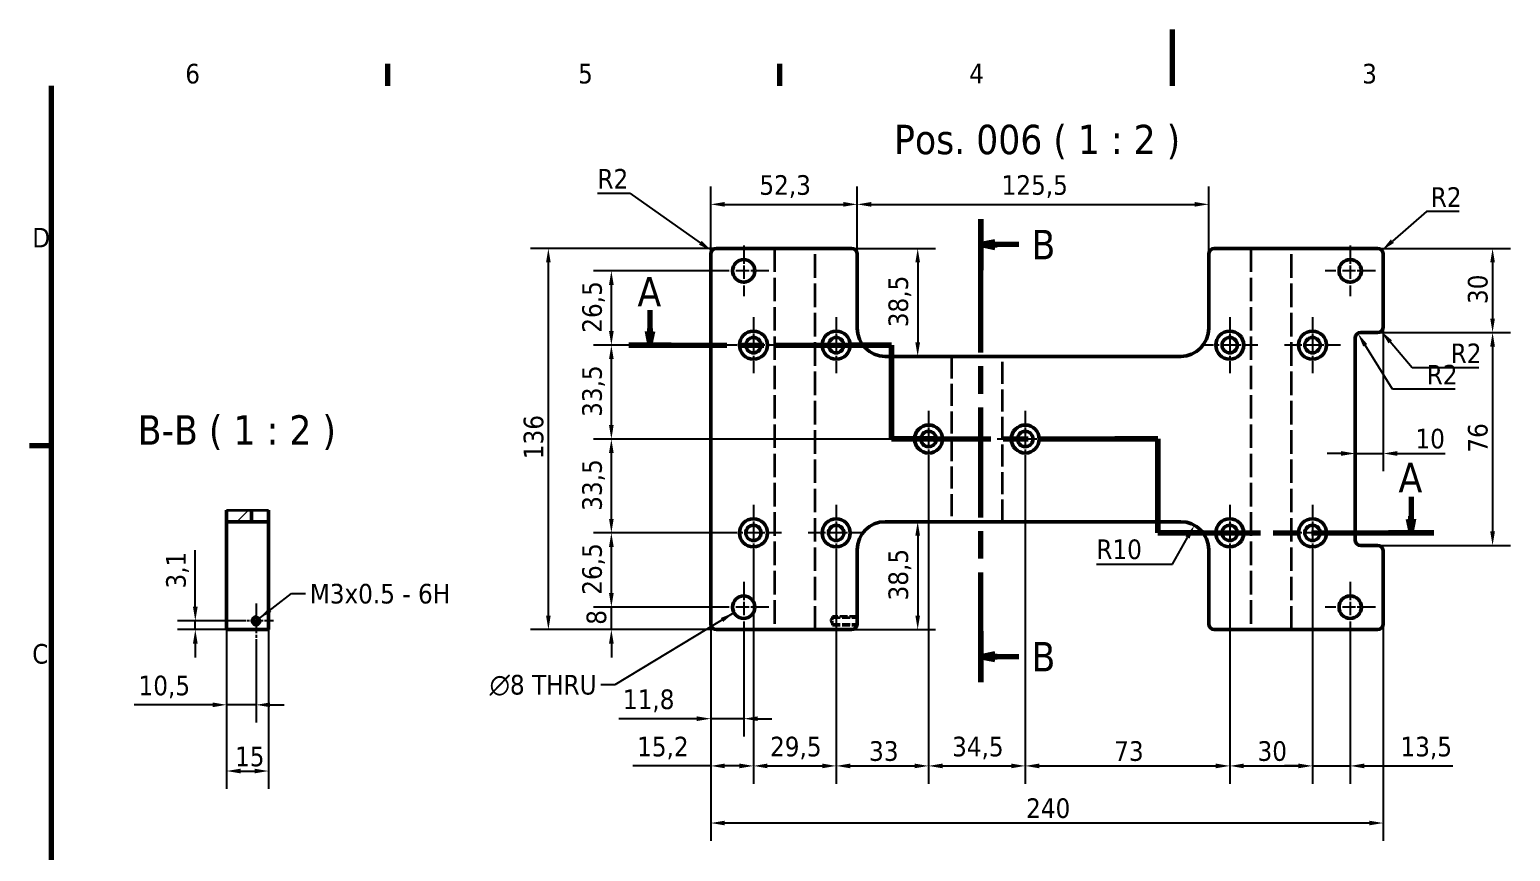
# Model space of a CAD drawing. Header units: millimetres. Extents: x 0 to 840, y 0 to 594.
# Drawn here: x 12 to 541, y 301 to 594 of the extents above; entities that cross this region are included whole.
import ezdxf

# ---------------------------------------------------------------- set-up
doc = ezdxf.new("R2010")
doc.units = ezdxf.units.MM
doc.header["$LTSCALE"] = 2
doc.linetypes.add('CHAIN', pattern=[0.3543, 0.2362, -0.0295, 0.0591, -0.0295])
doc.linetypes.add('DASHED', pattern=[0.2068, 0.1655, -0.0413])
for name, color, linetype, lineweight in [('Border (ISO)', 7, 'Continuous', 70), ('Center Mark (ISO)', 7, 'Continuous', 25), ('Dimension (ISO)', 7, 'Continuous', 25), ('Hatch (ISO)', 7, 'Continuous', 18), ('Hidden (ISO)', 7, 'DASHED', 35), ('Section Line (ISO)', 7, 'CHAIN', 70), ('Symbol (ISO)', 7, 'Continuous', 25), ('Visible (ISO)', 7, 'Continuous', 50), ('Visible Narrow (ISO)', 7, 'Continuous', 35)]:
    doc.layers.add(name, color=color, linetype=linetype, lineweight=lineweight)
doc.styles.add('Label Text (ISO)', font='tahoma.ttf')
doc.styles.add('Note Text (ISO)', font='tahoma.ttf')
doc.styles.add('Text Style45', font='tahoma.ttf')
doc.dimstyles.new('Default - Method 1b (ISO)', dxfattribs={"dimscale": 2, "dimtxt": 3.5, "dimasz": 2.5, "dimexe": 3.175, "dimexo": 0, "dimgap": 0.762, "dimtad": 1, "dimtoh": 1, "dimrnd": 1e-08, "dimtxsty": 'Note Text (ISO)', "dimcen": 0.09, "dimdle": 10, "dimclrd": 256, "dimclre": 256, "dimclrt": 256, "dimazin": 2, "dimtfac": 1, "dimtmove": 0, "dimatfit": 3, "dimfxl": 0, "dimtolj": 1, "dimlwd": -1, "dimlwe": -1, "dimarcsym": 0})
doc.dimstyles.new('Default - Method 1b (ISO)$7', dxfattribs={"dimscale": 2, "dimtxt": 3.5, "dimasz": 2.5, "dimexe": 3.175, "dimexo": 0, "dimgap": 0.762, "dimtad": 1, "dimtoh": 1, "dimrnd": 1e-08, "dimtxsty": 'Note Text (ISO)', "dimcen": 0.09, "dimdle": 10, "dimclrd": 256, "dimclre": 256, "dimclrt": 256, "dimazin": 2, "dimtfac": 1, "dimtmove": 0, "dimatfit": 3, "dimfxl": 0, "dimtolj": 1, "dimlwd": -1, "dimlwe": -1, "dimarcsym": 0})

# ---------------------------------------------------------------- blocks, each defined once
blk = doc.blocks.new('Borders Default Border')
at = {"layer": 'Border (ISO)'}
for p, q in [((70, 287), (70, 290.9)), ((140, 287), (140, 290.9)), ((10, 222.75), (6.1, 222.75))]:
    blk.add_line(p, q, dxfattribs=at)
at = {"layer": 'Border (ISO)', "flags": 128}
for points in [[(210, 297), (210, 287)], [(10, 10), (10, 287)]]:
    blk.add_lwpolyline(points, dxfattribs=at)
at = {"layer": 'Border (ISO)', "char_height": 3.5, "attachment_point": 7, "style": 'Note Text (ISO)'}
for s, insert in [('6', (33.88, 287.33)), ('5', (103.98, 287.33)), ('4', (173.78, 287.4)), ('3', (243.91, 287.33)), ('D', (6.57, 258.13)), ('C', (6.56, 183.81))]:
    blk.add_mtext(s, dxfattribs=dict(at, insert=insert))
blk = doc.blocks.new('*D5')
at = {"layer": 'Defpoints', "color": 0}
for p in [(255.32, 381.91), (495.32, 381.91), (255.32, 310.87)]:
    blk.add_point(p, dxfattribs=at)
at = {"layer": 'Dimension (ISO)'}
for p, q in [((255.32, 381.91), (255.32, 304.52)), ((495.32, 381.91), (495.32, 304.52)), ((490.32, 310.87), (260.32, 310.87))]:
    blk.add_line(p, q, dxfattribs=at)
for points in [[(260.32, 311.7), (260.32, 310.04), (255.32, 310.87)], [(490.32, 311.7), (490.32, 310.04), (495.32, 310.87)]]:
    blk.add_solid(points, dxfattribs=at)
at = {"layer": 'Dimension (ISO)', "insert": (367.88, 319.69), "char_height": 7, "attachment_point": 1, "style": 'Note Text (ISO)'}
blk.add_mtext('\\A1;240', dxfattribs=at)
blk = doc.blocks.new('2dTransSection0')
at = {"layer": 'Section Line (ISO)', "linetype": 'Continuous'}
for p, q in [((116.81, 246.96), (116.81, 243.21)), ((116.31, 243.21), (116.81, 240.71)), ((117.31, 243.21), (116.31, 243.21)), ((116.81, 243.21), (116.81, 240.71)), ((116.81, 240.71), (117.31, 243.21)), ((252.64, 213.64), (252.64, 209.71)), ((252.14, 209.71), (252.64, 207.21)), ((253.14, 209.71), (252.14, 209.71)), ((252.64, 209.71), (252.64, 207.21)), ((252.64, 207.21), (253.14, 209.71))]:
    blk.add_line(p, q, dxfattribs=at)
at = {"layer": 'Section Line (ISO)', "linetype": 'CHAIN', "ltscale": 37.028187}
blk.add_line((113.05, 240.71), (159.93, 240.71), dxfattribs=at)
at = {"layer": 'Section Line (ISO)', "linetype": 'Continuous', "lineweight": 140}
for p, q in [((113.05, 240.71), (120.57, 240.71)), ((152.41, 240.71), (159.93, 240.71)), ((159.93, 240.71), (159.93, 223.96)), ((159.93, 223.96), (167.61, 223.96)), ((199.79, 223.96), (207.47, 223.96)), ((207.47, 223.96), (207.47, 207.21)), ((207.47, 207.21), (215.58, 207.21)), ((248.58, 207.21), (256.69, 207.21))]:
    blk.add_line(p, q, dxfattribs=at)
at = {"layer": 'Section Line (ISO)', "linetype": 'CHAIN', "ltscale": 18.612625}
for p, q in [((159.93, 240.71), (159.93, 223.96)), ((207.47, 223.96), (207.47, 207.21))]:
    blk.add_line(p, q, dxfattribs=at)
at = {"layer": 'Section Line (ISO)', "linetype": 'CHAIN', "ltscale": 37.49987}
blk.add_line((159.93, 223.96), (207.47, 223.96), dxfattribs=at)
at = {"layer": 'Section Line (ISO)', "linetype": 'CHAIN', "ltscale": 38.679073}
blk.add_line((207.47, 207.21), (256.69, 207.21), dxfattribs=at)
at = {"layer": 'Section Line (ISO)', "linetype": 'Continuous', "flags": 128}
for points in [[(116.31, 243.21), (116.81, 240.71)], [(252.14, 209.71), (252.64, 207.21)]]:
    blk.add_lwpolyline(points, dxfattribs=at)
at = {"layer": 'Section Line (ISO)'}
for points in [[(116.31, 243.21), (116.81, 240.71), (117.31, 243.21), (116.31, 243.21)], [(252.14, 209.71), (252.64, 207.21), (253.14, 209.71), (252.14, 209.71)]]:
    blk.add_solid(points, dxfattribs=at)
at = {"layer": 'Section Line (ISO)', "char_height": 5.25, "attachment_point": 7, "style": 'Label Text (ISO)'}
for insert in [(114.58, 247.64), (250.4, 214.46)]:
    blk.add_mtext('A', dxfattribs=dict(at, insert=insert))
blk = doc.blocks.new('*D7')
at = {"layer": 'Defpoints', "color": 0}
for p in [(255.32, 381.91), (267.07, 378.91), (267.07, 348.11)]:
    blk.add_point(p, dxfattribs=at)
at = {"layer": 'Dimension (ISO)'}
for p, q in [((255.32, 381.91), (255.32, 341.76)), ((267.07, 378.91), (267.07, 341.76)), ((250.32, 348.11), (222.45, 348.11)), ((267.07, 348.11), (255.32, 348.11)), ((272.07, 348.11), (277.07, 348.11))]:
    blk.add_line(p, q, dxfattribs=at)
for points in [[(250.32, 348.94), (250.32, 347.28), (255.32, 348.11)], [(272.07, 348.94), (272.07, 347.28), (267.07, 348.11)]]:
    blk.add_solid(points, dxfattribs=at)
at = {"layer": 'Dimension (ISO)', "insert": (223.97, 358.53), "char_height": 7, "attachment_point": 1, "style": 'Note Text (ISO)'}
blk.add_mtext('\\A1;11,8', dxfattribs=at)
blk = doc.blocks.new('*D8')
at = {"layer": 'Defpoints', "color": 0}
for p in [(270.55, 404.41), (255.32, 381.91), (270.55, 331.26)]:
    blk.add_point(p, dxfattribs=at)
at = {"layer": 'Dimension (ISO)'}
for p, q in [((270.55, 404.41), (270.55, 324.91)), ((255.32, 381.91), (255.32, 324.91)), ((255.32, 331.26), (227.5, 331.26)), ((265.55, 331.26), (260.32, 331.26))]:
    blk.add_line(p, q, dxfattribs=at)
for points in [[(260.32, 332.09), (260.32, 330.42), (255.32, 331.26)], [(265.55, 332.09), (265.55, 330.42), (270.55, 331.26)]]:
    blk.add_solid(points, dxfattribs=at)
at = {"layer": 'Dimension (ISO)', "insert": (229.03, 341.67), "char_height": 7, "attachment_point": 1, "style": 'Note Text (ISO)'}
blk.add_mtext('\\A1;15,2', dxfattribs=at)
blk = doc.blocks.new('*D9')
at = {"layer": 'Defpoints', "color": 0}
for p in [(270.55, 404.41), (300.08, 404.41), (300.08, 331.26)]:
    blk.add_point(p, dxfattribs=at)
at = {"layer": 'Dimension (ISO)'}
for p, q in [((270.55, 404.41), (270.55, 324.91)), ((300.08, 404.41), (300.08, 324.91)), ((275.55, 331.26), (295.08, 331.26))]:
    blk.add_line(p, q, dxfattribs=at)
for points in [[(275.55, 332.09), (275.55, 330.42), (270.55, 331.26)], [(295.08, 332.09), (295.08, 330.42), (300.08, 331.26)]]:
    blk.add_solid(points, dxfattribs=at)
at = {"layer": 'Dimension (ISO)', "insert": (276.48, 341.67), "char_height": 7, "attachment_point": 1, "style": 'Note Text (ISO)'}
blk.add_mtext('\\A1;29,5', dxfattribs=at)
blk = doc.blocks.new('*D10')
at = {"layer": 'Defpoints', "color": 0}
for p in [(333.07, 437.91), (300.08, 404.41), (333.07, 331.26)]:
    blk.add_point(p, dxfattribs=at)
at = {"layer": 'Dimension (ISO)'}
for p, q in [((333.07, 437.91), (333.07, 324.91)), ((300.08, 404.41), (300.08, 324.91)), ((305.08, 331.26), (328.07, 331.26))]:
    blk.add_line(p, q, dxfattribs=at)
for points in [[(305.08, 332.09), (305.08, 330.42), (300.08, 331.26)], [(328.07, 332.09), (328.07, 330.42), (333.07, 331.26)]]:
    blk.add_solid(points, dxfattribs=at)
at = {"layer": 'Dimension (ISO)', "insert": (311.82, 340.07), "char_height": 7, "attachment_point": 1, "style": 'Note Text (ISO)'}
blk.add_mtext('\\A1;33', dxfattribs=at)
blk = doc.blocks.new('*D11')
at = {"layer": 'Defpoints', "color": 0}
for p in [(333.07, 437.91), (367.57, 437.91), (367.57, 331.26)]:
    blk.add_point(p, dxfattribs=at)
at = {"layer": 'Dimension (ISO)'}
for p, q in [((333.07, 437.91), (333.07, 324.91)), ((367.57, 437.91), (367.57, 324.91)), ((338.07, 331.26), (362.57, 331.26))]:
    blk.add_line(p, q, dxfattribs=at)
for points in [[(338.07, 332.09), (338.07, 330.42), (333.07, 331.26)], [(362.57, 332.09), (362.57, 330.42), (367.57, 331.26)]]:
    blk.add_solid(points, dxfattribs=at)
at = {"layer": 'Dimension (ISO)', "insert": (341.45, 341.67), "char_height": 7, "attachment_point": 1, "style": 'Note Text (ISO)'}
blk.add_mtext('\\A1;34,5', dxfattribs=at)
blk = doc.blocks.new('*D12')
at = {"layer": 'Defpoints', "color": 0}
for p in [(367.57, 437.91), (440.55, 404.41), (440.55, 331.26)]:
    blk.add_point(p, dxfattribs=at)
at = {"layer": 'Dimension (ISO)'}
for p, q in [((367.57, 437.91), (367.57, 324.91)), ((440.55, 404.41), (440.55, 324.91)), ((372.57, 331.26), (435.55, 331.26))]:
    blk.add_line(p, q, dxfattribs=at)
for points in [[(372.57, 332.09), (372.57, 330.42), (367.57, 331.26)], [(435.55, 332.09), (435.55, 330.42), (440.55, 331.26)]]:
    blk.add_solid(points, dxfattribs=at)
at = {"layer": 'Dimension (ISO)', "insert": (399.31, 340.07), "char_height": 7, "attachment_point": 1, "style": 'Note Text (ISO)'}
blk.add_mtext('\\A1;73', dxfattribs=at)
blk = doc.blocks.new('*D13')
at = {"layer": 'Defpoints', "color": 0}
for p in [(440.55, 404.41), (470.08, 404.41), (470.08, 331.26)]:
    blk.add_point(p, dxfattribs=at)
at = {"layer": 'Dimension (ISO)'}
for p, q in [((440.55, 404.41), (440.55, 324.91)), ((470.08, 404.41), (470.08, 324.91)), ((445.55, 331.26), (465.08, 331.26))]:
    blk.add_line(p, q, dxfattribs=at)
for points in [[(445.55, 332.09), (445.55, 330.42), (440.55, 331.26)], [(465.08, 332.09), (465.08, 330.42), (470.08, 331.26)]]:
    blk.add_solid(points, dxfattribs=at)
at = {"layer": 'Dimension (ISO)', "insert": (450.48, 340.07), "char_height": 7, "attachment_point": 1, "style": 'Note Text (ISO)'}
blk.add_mtext('\\A1;30', dxfattribs=at)
blk = doc.blocks.new('*D14')
at = {"layer": 'Defpoints', "color": 0}
for p in [(219.84, 387.91), (258.07, 387.91), (257.32, 379.91)]:
    blk.add_point(p, dxfattribs=at)
at = {"layer": 'Dimension (ISO)'}
for p, q in [((219.84, 392.91), (219.84, 397.91)), ((258.07, 387.91), (213.49, 387.91)), ((219.84, 379.91), (219.84, 387.91)), ((257.32, 379.91), (213.49, 379.91)), ((219.84, 374.91), (219.84, 369.91))]:
    blk.add_line(p, q, dxfattribs=at)
for points in [[(219, 392.91), (220.67, 392.91), (219.84, 387.91)], [(219, 374.91), (220.67, 374.91), (219.84, 379.91)]]:
    blk.add_solid(points, dxfattribs=at)
at = {"layer": 'Dimension (ISO)', "insert": (210.99, 381.63), "char_height": 7, "attachment_point": 1, "rotation": 90, "style": 'Note Text (ISO)'}
blk.add_mtext('\\A1;8', dxfattribs=at)
blk = doc.blocks.new('*D15')
at = {"layer": 'Defpoints', "color": 0}
for p in [(219.84, 414.41), (260.55, 414.41), (258.07, 387.91)]:
    blk.add_point(p, dxfattribs=at)
at = {"layer": 'Dimension (ISO)'}
for p, q in [((260.55, 414.41), (213.49, 414.41)), ((219.84, 392.91), (219.84, 409.41)), ((258.07, 387.91), (213.49, 387.91))]:
    blk.add_line(p, q, dxfattribs=at)
for points in [[(219, 409.41), (220.67, 409.41), (219.84, 414.41)], [(219, 392.91), (220.67, 392.91), (219.84, 387.91)]]:
    blk.add_solid(points, dxfattribs=at)
at = {"layer": 'Dimension (ISO)', "insert": (209.43, 392.33), "char_height": 7, "attachment_point": 1, "rotation": 90, "style": 'Note Text (ISO)'}
blk.add_mtext('\\A1;26,5', dxfattribs=at)
blk = doc.blocks.new('*D16')
at = {"layer": 'Defpoints', "color": 0}
for p in [(219.84, 447.91), (323.07, 447.91), (260.55, 414.41)]:
    blk.add_point(p, dxfattribs=at)
at = {"layer": 'Dimension (ISO)'}
for p, q in [((323.07, 447.91), (213.49, 447.91)), ((219.84, 419.41), (219.84, 442.91)), ((260.55, 414.41), (213.49, 414.41))]:
    blk.add_line(p, q, dxfattribs=at)
for points in [[(219, 442.91), (220.67, 442.91), (219.84, 447.91)], [(219, 419.41), (220.67, 419.41), (219.84, 414.41)]]:
    blk.add_solid(points, dxfattribs=at)
at = {"layer": 'Dimension (ISO)', "insert": (209.43, 422.3), "char_height": 7, "attachment_point": 1, "rotation": 90, "style": 'Note Text (ISO)'}
blk.add_mtext('\\A1;33,5', dxfattribs=at)
blk = doc.blocks.new('*D17')
at = {"layer": 'Defpoints', "color": 0}
for p in [(219.84, 481.41), (260.55, 481.41), (323.07, 447.91)]:
    blk.add_point(p, dxfattribs=at)
at = {"layer": 'Dimension (ISO)'}
for p, q in [((260.55, 481.41), (213.49, 481.41)), ((219.84, 452.91), (219.84, 476.41)), ((323.07, 447.91), (213.49, 447.91))]:
    blk.add_line(p, q, dxfattribs=at)
for points in [[(219, 476.41), (220.67, 476.41), (219.84, 481.41)], [(219, 452.91), (220.67, 452.91), (219.84, 447.91)]]:
    blk.add_solid(points, dxfattribs=at)
at = {"layer": 'Dimension (ISO)', "insert": (209.43, 455.8), "char_height": 7, "attachment_point": 1, "rotation": 90, "style": 'Note Text (ISO)'}
blk.add_mtext('\\A1;33,5', dxfattribs=at)
blk = doc.blocks.new('*D18')
at = {"layer": 'Defpoints', "color": 0}
for p in [(219.84, 507.91), (258.07, 507.91), (260.55, 481.41)]:
    blk.add_point(p, dxfattribs=at)
at = {"layer": 'Dimension (ISO)'}
for p, q in [((258.07, 507.91), (213.49, 507.91)), ((219.84, 486.41), (219.84, 502.91)), ((260.55, 481.41), (213.49, 481.41))]:
    blk.add_line(p, q, dxfattribs=at)
for points in [[(219, 502.91), (220.67, 502.91), (219.84, 507.91)], [(219, 486.41), (220.67, 486.41), (219.84, 481.41)]]:
    blk.add_solid(points, dxfattribs=at)
at = {"layer": 'Dimension (ISO)', "insert": (209.43, 485.83), "char_height": 7, "attachment_point": 1, "rotation": 90, "style": 'Note Text (ISO)'}
blk.add_mtext('\\A1;26,5', dxfattribs=at)
blk = doc.blocks.new('*D19')
at = {"layer": 'Defpoints', "color": 0}
for p in [(197.36, 515.91), (257.32, 515.91), (257.32, 379.91)]:
    blk.add_point(p, dxfattribs=at)
at = {"layer": 'Dimension (ISO)'}
for p, q in [((257.32, 515.91), (191.01, 515.91)), ((197.36, 384.91), (197.36, 510.91)), ((257.32, 379.91), (191.01, 379.91))]:
    blk.add_line(p, q, dxfattribs=at)
for points in [[(196.52, 510.91), (198.19, 510.91), (197.36, 515.91)], [(196.52, 384.91), (198.19, 384.91), (197.36, 379.91)]]:
    blk.add_solid(points, dxfattribs=at)
at = {"layer": 'Dimension (ISO)', "insert": (188.54, 440.72), "char_height": 7, "attachment_point": 1, "rotation": 90, "style": 'Note Text (ISO)'}
blk.add_mtext('\\A1;136', dxfattribs=at)
blk = doc.blocks.new('*D20')
at = {"layer": 'Defpoints', "color": 0}
for p in [(255.68, 515.06), (257.32, 513.91)]:
    blk.add_point(p, dxfattribs=at)
at = {"layer": 'Dimension (ISO)'}
for p, q in [((214.87, 535.61), (226.49, 535.61)), ((226.49, 535.61), (251.59, 517.94))]:
    blk.add_line(p, q, dxfattribs=at)
blk.add_solid([(252.07, 518.62), (251.11, 517.26), (255.68, 515.06)], dxfattribs=at)
at = {"layer": 'Dimension (ISO)', "insert": (214.87, 544.28), "char_height": 7, "attachment_point": 1, "style": 'Note Text (ISO)'}
blk.add_mtext('\\A1;R2', dxfattribs=at)
blk = doc.blocks.new('*D21')
at = {"layer": 'Defpoints', "color": 0}
for p in [(470.08, 404.41), (483.57, 378.91), (483.57, 331.26)]:
    blk.add_point(p, dxfattribs=at)
at = {"layer": 'Dimension (ISO)'}
for p, q in [((470.08, 404.41), (470.08, 324.91)), ((483.57, 378.91), (483.57, 324.91)), ((465.08, 331.26), (460.08, 331.26)), ((470.08, 331.26), (483.57, 331.26)), ((488.57, 331.26), (520.14, 331.26))]:
    blk.add_line(p, q, dxfattribs=at)
for points in [[(465.08, 332.09), (465.08, 330.42), (470.08, 331.26)], [(488.57, 332.09), (488.57, 330.42), (483.57, 331.26)]]:
    blk.add_solid(points, dxfattribs=at)
at = {"layer": 'Dimension (ISO)', "insert": (501.5, 341.67), "char_height": 7, "attachment_point": 1, "style": 'Note Text (ISO)'}
blk.add_mtext('\\A1;13,5', dxfattribs=at)
blk = doc.blocks.new('*D30')
at = {"layer": 'Defpoints', "color": 0}
for p in [(427.94, 417.13), (423.05, 408.41)]:
    blk.add_point(p, dxfattribs=at)
at = {"layer": 'Dimension (ISO)'}
for p, q in [((420.16, 403.26), (425.49, 412.77)), ((392.95, 403.26), (420.16, 403.26))]:
    blk.add_line(p, q, dxfattribs=at)
blk.add_solid([(424.77, 413.18), (426.22, 412.36), (427.94, 417.13)], dxfattribs=at)
at = {"layer": 'Dimension (ISO)', "insert": (392.95, 412.07), "char_height": 7, "attachment_point": 1, "style": 'Note Text (ISO)'}
blk.add_mtext('\\A1;R10', dxfattribs=at)
blk = doc.blocks.new('2dTransSection1')
at = {"layer": 'Section Line (ISO)', "linetype": 'CHAIN', "ltscale": 41.503922}
blk.add_line((175.87, 180.56), (175.87, 263.19), dxfattribs=at)
at = {"layer": 'Section Line (ISO)', "linetype": 'Continuous', "lineweight": 140}
for p, q in [((175.87, 254.09), (175.87, 263.19)), ((175.87, 180.56), (175.87, 189.67))]:
    blk.add_line(p, q, dxfattribs=at)
at = {"layer": 'Section Line (ISO)', "linetype": 'Continuous'}
for p, q in [((178.37, 259.14), (175.87, 258.64)), ((178.37, 258.14), (178.37, 259.14)), ((178.37, 258.64), (175.87, 258.64)), ((175.87, 258.64), (178.37, 258.14)), ((182.63, 258.64), (178.37, 258.64)), ((178.37, 185.62), (175.87, 185.12)), ((178.37, 185.12), (175.87, 185.12)), ((175.87, 185.12), (178.37, 184.62)), ((178.37, 184.62), (178.37, 185.62)), ((182.63, 185.12), (178.37, 185.12))]:
    blk.add_line(p, q, dxfattribs=at)
at = {"layer": 'Section Line (ISO)', "linetype": 'Continuous', "flags": 128}
for points in [[(178.37, 259.14), (175.87, 258.64)], [(178.37, 185.62), (175.87, 185.12)]]:
    blk.add_lwpolyline(points, dxfattribs=at)
at = {"layer": 'Section Line (ISO)'}
for points in [[(178.37, 259.14), (175.87, 258.64), (178.37, 258.14), (178.37, 259.14)], [(178.37, 185.62), (175.87, 185.12), (178.37, 184.62), (178.37, 185.62)]]:
    blk.add_solid(points, dxfattribs=at)
at = {"layer": 'Section Line (ISO)', "char_height": 5.25, "attachment_point": 7, "style": 'Label Text (ISO)'}
for insert in [(184.9, 256.02), (184.9, 182.49)]:
    blk.add_mtext('B', dxfattribs=dict(at, insert=insert))
blk = doc.blocks.new('*D32')
at = {"layer": 'Defpoints', "color": 0}
for p in [(82.49, 381.91), (93.02, 373.04), (82.49, 353.06)]:
    blk.add_point(p, dxfattribs=at)
at = {"layer": 'Dimension (ISO)'}
for p, q in [((82.49, 381.91), (82.49, 346.71)), ((93.02, 373.04), (93.02, 346.71)), ((77.49, 353.06), (49.56, 353.06)), ((93.02, 353.06), (82.49, 353.06)), ((98.02, 353.06), (103.02, 353.06))]:
    blk.add_line(p, q, dxfattribs=at)
for points in [[(77.49, 353.89), (77.49, 352.22), (82.49, 353.06)], [(98.02, 353.89), (98.02, 352.22), (93.02, 353.06)]]:
    blk.add_solid(points, dxfattribs=at)
at = {"layer": 'Dimension (ISO)', "insert": (51.09, 363.46), "char_height": 7, "attachment_point": 1, "style": 'Note Text (ISO)'}
blk.add_mtext('\\A1;10,5', dxfattribs=at)
blk = doc.blocks.new('*D33')
at = {"layer": 'Defpoints', "color": 0}
for p in [(71.34, 383.04), (86.79, 383.04), (82.49, 379.91)]:
    blk.add_point(p, dxfattribs=at)
at = {"layer": 'Dimension (ISO)'}
for p, q in [((71.34, 388.04), (71.34, 408.28)), ((86.79, 383.04), (64.99, 383.04)), ((71.34, 379.91), (71.34, 383.04)), ((82.49, 379.91), (64.99, 379.91)), ((71.34, 374.91), (71.34, 369.91))]:
    blk.add_line(p, q, dxfattribs=at)
for points in [[(70.51, 388.04), (72.18, 388.04), (71.34, 383.04)], [(70.51, 374.91), (72.18, 374.91), (71.34, 379.91)]]:
    blk.add_solid(points, dxfattribs=at)
at = {"layer": 'Dimension (ISO)', "insert": (60.93, 394.56), "char_height": 7, "attachment_point": 1, "rotation": 90, "style": 'Note Text (ISO)'}
blk.add_mtext('\\A1;3,1', dxfattribs=at)
blk = doc.blocks.new('*D34')
at = {"layer": 'Defpoints', "color": 0}
for p in [(82.49, 381.91), (97.49, 381.91), (97.49, 329.43)]:
    blk.add_point(p, dxfattribs=at)
at = {"layer": 'Dimension (ISO)'}
for p, q in [((82.49, 381.91), (82.49, 323.08)), ((97.49, 381.91), (97.49, 323.08)), ((87.49, 329.43), (92.49, 329.43))]:
    blk.add_line(p, q, dxfattribs=at)
for points in [[(87.49, 330.27), (87.49, 328.6), (82.49, 329.43)], [(92.49, 330.27), (92.49, 328.6), (97.49, 329.43)]]:
    blk.add_solid(points, dxfattribs=at)
at = {"layer": 'Dimension (ISO)', "insert": (85.51, 338.13), "char_height": 7, "attachment_point": 1, "style": 'Note Text (ISO)'}
blk.add_mtext('\\A1;15', dxfattribs=at)
blk = doc.blocks.new('*D35')
at = {"layer": 'Defpoints', "color": 0}
for p in [(305.58, 515.91), (329.17, 477.41), (336.62, 477.41)]:
    blk.add_point(p, dxfattribs=at)
at = {"layer": 'Dimension (ISO)'}
for p, q in [((305.58, 515.91), (335.52, 515.91)), ((329.17, 510.91), (329.17, 482.41))]:
    blk.add_line(p, q, dxfattribs=at)
for points in [[(328.34, 510.91), (330.01, 510.91), (329.17, 515.91)], [(328.34, 482.41), (330.01, 482.41), (329.17, 477.41)]]:
    blk.add_solid(points, dxfattribs=at)
at = {"layer": 'Dimension (ISO)', "insert": (318.75, 487.8), "char_height": 7, "attachment_point": 1, "rotation": 90, "style": 'Note Text (ISO)'}
blk.add_mtext('\\A1;38,5', dxfattribs=at)
blk = doc.blocks.new('*D36')
at = {"layer": 'Defpoints', "color": 0}
for p in [(329.17, 418.41), (305.58, 379.91), (329.17, 379.91)]:
    blk.add_point(p, dxfattribs=at)
at = {"layer": 'Dimension (ISO)'}
for p, q in [((329.17, 413.41), (329.17, 384.91)), ((305.58, 379.91), (335.52, 379.91))]:
    blk.add_line(p, q, dxfattribs=at)
for points in [[(328.34, 413.41), (330.01, 413.41), (329.17, 418.41)], [(328.34, 384.91), (330.01, 384.91), (329.17, 379.91)]]:
    blk.add_solid(points, dxfattribs=at)
at = {"layer": 'Dimension (ISO)', "insert": (318.75, 390.3), "char_height": 7, "attachment_point": 1, "rotation": 90, "style": 'Note Text (ISO)'}
blk.add_mtext('\\A1;38,5', dxfattribs=at)
blk = doc.blocks.new('*D37')
at = {"layer": 'Defpoints', "color": 0}
for p in [(493.32, 485.91), (493.32, 409.91), (534.37, 409.91)]:
    blk.add_point(p, dxfattribs=at)
at = {"layer": 'Dimension (ISO)'}
for p, q in [((493.32, 485.91), (540.72, 485.91)), ((534.37, 480.91), (534.37, 414.91)), ((493.32, 409.91), (540.72, 409.91))]:
    blk.add_line(p, q, dxfattribs=at)
for points in [[(533.54, 480.91), (535.2, 480.91), (534.37, 485.91)], [(533.54, 414.91), (535.2, 414.91), (534.37, 409.91)]]:
    blk.add_solid(points, dxfattribs=at)
at = {"layer": 'Dimension (ISO)', "insert": (525.57, 443.05), "char_height": 7, "attachment_point": 1, "rotation": 90, "style": 'Note Text (ISO)'}
blk.add_mtext('\\A1;76', dxfattribs=at)
blk = doc.blocks.new('*D38')
at = {"layer": 'Defpoints', "color": 0}
for p in [(493.32, 515.91), (493.32, 485.91), (534.37, 485.91)]:
    blk.add_point(p, dxfattribs=at)
at = {"layer": 'Dimension (ISO)'}
for p, q in [((493.32, 515.91), (540.72, 515.91)), ((534.37, 510.91), (534.37, 490.91)), ((493.32, 485.91), (540.72, 485.91))]:
    blk.add_line(p, q, dxfattribs=at)
for points in [[(533.54, 510.91), (535.2, 510.91), (534.37, 515.91)], [(533.54, 490.91), (535.2, 490.91), (534.37, 485.91)]]:
    blk.add_solid(points, dxfattribs=at)
at = {"layer": 'Dimension (ISO)', "insert": (525.56, 496.08), "char_height": 7, "attachment_point": 1, "rotation": 90, "style": 'Note Text (ISO)'}
blk.add_mtext('\\A1;30', dxfattribs=at)
blk = doc.blocks.new('*D39')
at = {"layer": 'Defpoints', "color": 0}
for p in [(495.32, 487.91), (485.32, 465.58), (495.32, 442.74)]:
    blk.add_point(p, dxfattribs=at)
at = {"layer": 'Dimension (ISO)'}
for p, q in [((495.32, 487.91), (495.32, 436.39)), ((480.32, 442.74), (475.32, 442.74)), ((485.32, 442.74), (495.32, 442.74)), ((500.32, 442.74), (517.42, 442.74))]:
    blk.add_line(p, q, dxfattribs=at)
for points in [[(480.32, 443.58), (480.32, 441.91), (485.32, 442.74)], [(500.32, 443.58), (500.32, 441.91), (495.32, 442.74)]]:
    blk.add_solid(points, dxfattribs=at)
at = {"layer": 'Dimension (ISO)', "insert": (506.84, 451.56), "char_height": 7, "attachment_point": 1, "style": 'Note Text (ISO)'}
blk.add_mtext('\\A1;10', dxfattribs=at)
blk = doc.blocks.new('*D40')
at = {"layer": 'Defpoints', "color": 0}
for p in [(486.26, 485.61), (487.32, 483.91)]:
    blk.add_point(p, dxfattribs=at)
at = {"layer": 'Dimension (ISO)'}
for p, q in [((498.65, 465.7), (488.9, 481.36)), ((520.96, 465.7), (498.65, 465.7))]:
    blk.add_line(p, q, dxfattribs=at)
blk.add_solid([(489.61, 481.8), (488.19, 480.92), (486.26, 485.61)], dxfattribs=at)
at = {"layer": 'Dimension (ISO)', "insert": (510.86, 474.37), "char_height": 7, "attachment_point": 1, "style": 'Note Text (ISO)'}
blk.add_mtext('\\A1;R2', dxfattribs=at)
blk = doc.blocks.new('*D41')
at = {"layer": 'Defpoints', "color": 0}
for p in [(493.32, 513.91), (494.83, 515.22)]:
    blk.add_point(p, dxfattribs=at)
at = {"layer": 'Dimension (ISO)'}
for p, q in [((510.78, 529.09), (498.6, 518.5)), ((522.4, 529.09), (510.78, 529.09))]:
    blk.add_line(p, q, dxfattribs=at)
blk.add_solid([(498.05, 519.13), (499.15, 517.87), (494.83, 515.22)], dxfattribs=at)
at = {"layer": 'Dimension (ISO)', "insert": (512.3, 537.76), "char_height": 7, "attachment_point": 1, "style": 'Note Text (ISO)'}
blk.add_mtext('\\A1;R2', dxfattribs=at)
blk = doc.blocks.new('*D42')
at = {"layer": 'Defpoints', "color": 0}
for p in [(493.32, 487.91), (494.61, 486.39)]:
    blk.add_point(p, dxfattribs=at)
at = {"layer": 'Dimension (ISO)'}
for p, q in [((505.7, 473.31), (497.84, 482.57)), ((529.51, 473.31), (505.7, 473.31))]:
    blk.add_line(p, q, dxfattribs=at)
blk.add_solid([(498.48, 483.11), (497.21, 482.03), (494.61, 486.39)], dxfattribs=at)
at = {"layer": 'Dimension (ISO)', "insert": (519.41, 481.98), "char_height": 7, "attachment_point": 1, "style": 'Note Text (ISO)'}
blk.add_mtext('\\A1;R2', dxfattribs=at)
blk = doc.blocks.new('*D43')
at = {"layer": 'Defpoints', "color": 0}
for p in [(307.58, 531.65), (255.32, 513.91), (307.58, 513.91)]:
    blk.add_point(p, dxfattribs=at)
at = {"layer": 'Dimension (ISO)'}
for p, q in [((255.32, 513.91), (255.32, 538)), ((307.58, 513.91), (307.58, 538)), ((260.32, 531.65), (302.58, 531.65))]:
    blk.add_line(p, q, dxfattribs=at)
for points in [[(260.32, 532.49), (260.32, 530.82), (255.32, 531.65)], [(302.58, 532.49), (302.58, 530.82), (307.58, 531.65)]]:
    blk.add_solid(points, dxfattribs=at)
at = {"layer": 'Dimension (ISO)', "insert": (272.67, 542.06), "char_height": 7, "attachment_point": 1, "style": 'Note Text (ISO)'}
blk.add_mtext('\\A1;52,3', dxfattribs=at)
blk = doc.blocks.new('*D44')
at = {"layer": 'Defpoints', "color": 0}
for p in [(433.05, 531.65), (307.58, 513.91), (433.05, 513.91)]:
    blk.add_point(p, dxfattribs=at)
at = {"layer": 'Dimension (ISO)'}
for p, q in [((307.58, 513.91), (307.58, 538)), ((433.05, 513.91), (433.05, 538)), ((312.58, 531.65), (428.05, 531.65))]:
    blk.add_line(p, q, dxfattribs=at)
for points in [[(312.58, 532.49), (312.58, 530.82), (307.58, 531.65)], [(428.05, 532.49), (428.05, 530.82), (433.05, 531.65)]]:
    blk.add_solid(points, dxfattribs=at)
at = {"layer": 'Dimension (ISO)', "insert": (359.13, 542.06), "char_height": 7, "attachment_point": 1, "style": 'Note Text (ISO)'}
blk.add_mtext('\\A1;125,5', dxfattribs=at)

msp = doc.modelspace()

# ---------------------------------------------------------------- hatches: boundary and pattern name
at = {"layer": 'Hatch (ISO)'}
h = msp.add_hatch(dxfattribs=at)
h.set_pattern_fill('ANSI31', color=256, scale=50.8, style=0)
h.set_pattern_definition([(45, (0, 0), (-4.49013, 4.49013), [])])
h.paths.add_polyline_path([(82.4863, 422.5695), (91.3417, 422.5695), (91.3417, 418.4109), (82.4863, 418.4109)])

# ---------------------------------------------------------------- linework, layer by layer
at = {"layer": 'Center Mark (ISO)', "linetype": 'CHAIN', "ltscale": 10.000767}
for p, q in [((267.0658, 516.9109), (267.0658, 498.9109)), ((483.5658, 516.9109), (483.5658, 498.9109)), ((276.0658, 507.9109), (258.0658, 507.9109)), ((492.5658, 507.9109), (474.5658, 507.9109)), ((267.0658, 396.9109), (267.0658, 378.9109)), ((483.5658, 396.9109), (483.5658, 378.9109)), ((276.0658, 387.9109), (258.0658, 387.9109)), ((492.5658, 387.9109), (474.5658, 387.9109))]:
    msp.add_line(p, q, dxfattribs=at)
at = {"layer": 'Center Mark (ISO)', "linetype": 'CHAIN', "ltscale": 11.111974}
for p, q in [((270.5486, 491.4109), (270.5486, 471.4109)), ((300.083, 491.4109), (300.083, 471.4109)), ((440.5486, 491.4109), (440.5486, 471.4109)), ((470.083, 491.4109), (470.083, 471.4109)), ((280.5486, 481.4109), (260.5486, 481.4109)), ((310.083, 481.4109), (290.083, 481.4109)), ((450.5486, 481.4109), (430.5486, 481.4109)), ((480.083, 481.4109), (460.083, 481.4109)), ((333.0658, 457.9109), (333.0658, 437.9109)), ((367.5658, 457.9109), (367.5658, 437.9109)), ((343.0658, 447.9109), (323.0658, 447.9109)), ((377.5658, 447.9109), (357.5658, 447.9109)), ((270.5486, 424.4109), (270.5486, 404.4109)), ((300.083, 424.4109), (300.083, 404.4109)), ((440.5486, 424.4109), (440.5486, 404.4109)), ((470.083, 424.4109), (470.083, 404.4109)), ((280.5486, 414.4109), (260.5486, 414.4109)), ((310.083, 414.4109), (290.083, 414.4109)), ((450.5486, 414.4109), (430.5486, 414.4109)), ((480.083, 414.4109), (460.083, 414.4109))]:
    msp.add_line(p, q, dxfattribs=at)
at = {"layer": 'Center Mark (ISO)', "linetype": 'CHAIN', "ltscale": 9.017071}
msp.add_line((93.0238, 389.2679), (93.0238, 373.0384), dxfattribs=at)
at = {"layer": 'Center Mark (ISO)', "linetype": 'CHAIN', "ltscale": 6.922167}
msp.add_line((99.2533, 383.0384), (86.7943, 383.0384), dxfattribs=at)
at = {"layer": 'Hidden (ISO)', "ltscale": 25.293856}
for p, q in [((278.0486, 515.9109), (278.0486, 379.9109)), ((292.583, 379.9109), (292.583, 515.9109)), ((448.0486, 515.9109), (448.0486, 379.9109)), ((462.583, 379.9109), (462.583, 515.9109))]:
    msp.add_line(p, q, dxfattribs=at)
at = {"layer": 'Hidden (ISO)', "ltscale": 23.774984}
for p, q in [((341.2157, 477.4109), (341.2157, 418.4109)), ((359.4159, 418.4109), (359.4159, 477.4109))]:
    msp.add_line(p, q, dxfattribs=at)
at = {"layer": 'Hidden (ISO)', "ltscale": 1.365265}
for q in [(298.783, 384.2679), (298.783, 381.8089)]:
    msp.add_line((298.0443, 383.0384), q, dxfattribs=at)
at = {"layer": 'Hidden (ISO)', "ltscale": 8.376513}
for p, q in [((307.583, 384.5384), (298.783, 384.5384)), ((298.783, 384.2679), (307.583, 384.2679))]:
    msp.add_line(p, q, dxfattribs=at)
at = {"layer": 'Hidden (ISO)', "ltscale": 4.485566}
msp.add_line((298.783, 381.5384), (298.783, 384.5384), dxfattribs=at)
at = {"layer": 'Hidden (ISO)', "ltscale": 8.374035}
msp.add_line((298.783, 381.8089), (307.5804, 381.8089), dxfattribs=at)
at = {"layer": 'Hidden (ISO)', "ltscale": 8.343201}
msp.add_line((298.783, 381.5384), (307.548, 381.5384), dxfattribs=at)
at = {"layer": 'Visible (ISO)'}
for p, q in [((255.3158, 513.9109), (255.3158, 381.9109)), ((305.583, 515.9109), (257.3158, 515.9109)), ((307.583, 487.4109), (307.583, 513.9109)), ((433.0486, 513.9109), (433.0486, 487.4109)), ((493.3158, 515.9109), (435.0486, 515.9109)), ((495.3158, 487.9109), (495.3158, 513.9109)), ((485.3158, 411.9109), (485.3158, 483.9109)), ((487.3158, 485.9109), (493.3158, 485.9109)), ((423.0486, 477.4109), (317.583, 477.4109)), ((82.4863, 422.5695), (82.4863, 418.4109)), ((82.4863, 418.4109), (91.3417, 418.4109)), ((82.4863, 418.4109), (82.4863, 408.4109)), ((91.3417, 418.4109), (91.3417, 422.5695)), ((91.3417, 418.4109), (97.4863, 418.4109)), ((97.4863, 422.5695), (97.4863, 418.4109)), ((97.4863, 408.4109), (97.4863, 418.4109)), ((317.583, 418.4109), (423.0486, 418.4109)), ((82.4863, 381.9109), (82.4863, 408.4109)), ((97.4863, 408.4109), (97.4863, 381.9109)), ((307.583, 381.9109), (307.583, 408.4109)), ((433.0486, 408.4109), (433.0486, 381.9109)), ((493.3158, 409.9109), (487.3158, 409.9109)), ((495.3158, 381.9109), (495.3158, 407.9109)), ((82.4863, 379.9109), (82.4863, 381.9109)), ((97.4863, 381.9109), (97.4863, 379.9109)), ((82.4863, 379.9109), (97.4863, 379.9109)), ((257.3158, 379.9109), (305.583, 379.9109)), ((435.0486, 379.9109), (493.3158, 379.9109))]:
    msp.add_line(p, q, dxfattribs=at)
for centre, radius in [((267.0658, 507.9109), 4), ((483.5658, 507.9109), 4), ((270.5486, 481.4109), 5), ((300.083, 481.4109), 5), ((440.5486, 481.4109), 5), ((470.083, 481.4109), 5), ((270.5486, 481.4109), 2.75), ((300.083, 481.4109), 2.75), ((440.5486, 481.4109), 2.75), ((470.083, 481.4109), 2.75), ((333.0658, 447.9109), 5), ((333.0658, 447.9109), 2.75), ((367.5658, 447.9109), 5), ((367.5658, 447.9109), 2.75), ((270.5486, 414.4109), 5), ((300.083, 414.4109), 5), ((440.5486, 414.4109), 5), ((470.083, 414.4109), 5), ((270.5486, 414.4109), 2.75), ((300.083, 414.4109), 2.75), ((440.5486, 414.4109), 2.75), ((470.083, 414.4109), 2.75), ((267.0658, 387.9109), 4), ((483.5658, 387.9109), 4)]:
    msp.add_circle(centre, radius, dxfattribs=at)
for centre, radius, start, end in [((257.3158, 513.9109), 2, 90, 180), ((305.583, 513.9109), 2, 0, 90), ((435.0486, 513.9109), 2, 90, 180), ((493.3158, 513.9109), 2, 0, 90), ((317.583, 487.4109), 10, 180, 270), ((423.0486, 487.4109), 10, 270, 0), ((493.3158, 487.9109), 2, 270, 0), ((487.3158, 483.9109), 2, 90, 180), ((317.583, 408.4109), 10, 90, 180), ((423.0486, 408.4109), 10, 0, 90), ((487.3158, 411.9109), 2, 180, 270), ((493.3158, 407.9109), 2, 0, 90), ((93.0238, 383.0384), 1.2295, 293.502964, 246.497036), ((257.3158, 381.9109), 2, 180, 270), ((305.583, 381.9109), 2, 270, 0), ((435.0486, 381.9109), 2, 180, 270), ((493.3158, 381.9109), 2, 270, 0)]:
    msp.add_arc(centre, radius, start, end, dxfattribs=at)
msp.add_open_spline([(93.5141, 381.9109), (93.4722, 381.8927), (93.4288, 381.8766), (93.2652, 381.8264), (93.1398, 381.8089), (92.9077, 381.8089), (92.7823, 381.8264), (92.6187, 381.8766), (92.5754, 381.8927), (92.5334, 381.9109)], degree=3, knots=[1.1022345925, 1.1022345925, 1.1022345925, 1.1022345925, 1.1150754956, 1.1150754956, 1.149880012, 1.149880012, 1.1846845285, 1.1846845285, 1.1975254316, 1.1975254316, 1.1975254316, 1.1975254316], dxfattribs=at)
at = {"layer": 'Visible Narrow (ISO)'}
for p, q in [((82.4863, 422.5695), (91.3417, 422.5695)), ((91.3417, 422.5695), (97.4863, 422.5695))]:
    msp.add_line(p, q, dxfattribs=at)
for start, end in [(80, 228.734957), (311.265043, 350)]:
    msp.add_arc((93.0238, 383.0384), 1.5, start, end, dxfattribs=at)
msp.add_open_spline([(92.0345, 381.9109), (92.1531, 381.8068), (92.2934, 381.718), (92.6304, 381.5769), (92.8331, 381.5384), (93.0238, 381.5384), (93.2144, 381.5384), (93.4171, 381.5769), (93.7541, 381.718), (93.8944, 381.8068), (94.0131, 381.9109)], degree=3, knots=[-0.103568356, -0.103568356, -0.103568356, -0.103568356, -0.057186728, -0.057186728, 0, 0, 0, 0.057186728, 0.057186728, 0.103568356, 0.103568356, 0.103568356, 0.103568356], dxfattribs=at)

# ---------------------------------------------------------------- block references
at = {"xscale": 2, "yscale": 2, "zscale": 2}
msp.add_blockref('Borders Default Border', (0, 0), dxfattribs=at)
at = {"layer": 'Section Line (ISO)', "xscale": 2, "yscale": 2, "zscale": 2}
for name in ['2dTransSection1', '2dTransSection0']:
    msp.add_blockref(name, (0, 0), dxfattribs=at)

# ---------------------------------------------------------------- texts
at = {"layer": 'Symbol (ISO)', "attachment_point": 7}
for s, insert, char_height, style in [('Pos. 006 ( 1 : 2 )', (320.7458, 547.6674), 10.48, 'Text Style45'), ('B-B ( 1 : 2 )', (50.7902, 443.9853), 10.5, 'Label Text (ISO)')]:
    msp.add_mtext(s, dxfattribs=dict(at, insert=insert, char_height=char_height, style=style))
at = {"layer": 'Symbol (ISO)', "char_height": 7, "line_spacing_factor": 0.6125, "style": 'Note Text (ISO)'}
for s, insert, width, attachment_point in [('M3x0.5 - 6H', (112.208, 396.225), 52.641136, 1), ('\\fAIGDT|b0|i0;\\H7.0000;n\\fTahoma|b0|i0;\\H7.0000;8 THRU', (214.5497, 363.7287), 40.918286, 3)]:
    msp.add_mtext(s, dxfattribs=dict(at, insert=insert, width=width, attachment_point=attachment_point))

# ---------------------------------------------------------------- dimensions: what is measured, and where the dimension line sits
at = {"layer": 'Dimension (ISO)'}
for center, mpoint, picture, middle in [((257.3158, 513.9109), (255.6804, 515.0622), '*D20', (219.9207, 535.6087)), ((493.3158, 513.9109), (494.8252, 515.2231), '*D41', (517.3484, 529.0892)), ((493.3158, 487.9109), (494.6098, 486.3859), '*D42', (524.4589, 473.3124)), ((487.3158, 483.9109), (486.2589, 485.6088), '*D40', (515.9111, 465.6985)), ((423.0486, 408.4109), (427.9399, 417.133), '*D30', (400.6433, 403.2601))]:
    dim = msp.add_radius_dim(center=center, mpoint=mpoint, dimstyle='Default - Method 1b (ISO)', override={"dimgap": 0.762, "dimtih": 1, "dimdec": 2, "dimlfac": 1, "dimcen": 0, "dimtol": 0, "dimlim": 0, "dimtp": 0, "dimtm": 0, "dimtdec": 2, "dimtofl": 0}, dxfattribs=at)
    dim.commit()
    dim.dimension.update_dxf_attribs({"geometry": picture, "text_midpoint": middle, "dimtype": 164})
for base, p1, p2, angle, override, picture, middle in [((307.583, 531.6529), (255.3158, 513.9109), (307.583, 513.9109), 180, {"dimgap": 0.762, "dimtoh": 0, "dimdec": 1, "dimtol": 0, "dimlim": 0, "dimtp": 0, "dimtm": 0, "dimtdec": 2, "dimtofl": 0, "dimatfit": 1}, '*D43', (281.4494, 531.6529)), ((433.0486, 531.6529), (307.583, 513.9109), (433.0486, 513.9109), 180, {"dimgap": 0.762, "dimtoh": 0, "dimdec": 1, "dimtol": 0, "dimlim": 0, "dimtp": 0, "dimtm": 0, "dimtdec": 2, "dimtofl": 0, "dimatfit": 1}, '*D44', (370.3158, 531.6529)), ((197.3563, 515.9109), (257.3158, 379.9109), (257.3158, 515.9109), 270, {"dimgap": 0.762, "dimtoh": 0, "dimdec": 2, "dimtol": 0, "dimlim": 0, "dimtp": 0, "dimtm": 0, "dimtdec": 2, "dimtofl": 0, "dimatfit": 1}, '*D19', (197.3563, 447.9109)), ((329.1735, 477.4109), (305.583, 515.9109), (336.6199, 477.4109), 90, {"dimgap": 0.762, "dimtoh": 0, "dimdec": 2, "dimse2": 1, "dimtol": 0, "dimlim": 0, "dimtp": 0, "dimtm": 0, "dimtdec": 2, "dimtofl": 0, "dimatfit": 1}, '*D35', (329.1735, 496.6609)), ((534.3706, 485.9109), (493.3158, 515.9109), (493.3158, 485.9109), 90, {"dimgap": 0.762, "dimtoh": 0, "dimdec": 2, "dimtol": 0, "dimlim": 0, "dimtp": 0, "dimtm": 0, "dimtdec": 2, "dimtofl": 0, "dimatfit": 1}, '*D38', (534.3706, 500.9109)), ((219.8371, 507.9109), (260.5486, 481.4109), (258.0658, 507.9109), 90, {"dimgap": 0.762, "dimtoh": 0, "dimdec": 2, "dimtol": 0, "dimlim": 0, "dimtp": 0, "dimtm": 0, "dimtdec": 2, "dimtofl": 0, "dimatfit": 1}, '*D18', (219.8371, 494.6609)), ((219.8371, 481.4109), (323.0658, 447.9109), (260.5486, 481.4109), 90, {"dimgap": 0.762, "dimtoh": 0, "dimdec": 2, "dimtol": 0, "dimlim": 0, "dimtp": 0, "dimtm": 0, "dimtdec": 2, "dimtofl": 0, "dimatfit": 1}, '*D17', (219.8371, 464.6609)), ((534.3706, 409.9109), (493.3158, 485.9109), (493.3158, 409.9109), 90, {"dimgap": 0.762, "dimtoh": 0, "dimdec": 2, "dimtol": 0, "dimlim": 0, "dimtp": 0, "dimtm": 0, "dimtdec": 2, "dimtofl": 0, "dimatfit": 1}, '*D37', (534.3706, 447.9109)), ((219.8371, 447.9109), (260.5486, 414.4109), (323.0658, 447.9109), 90, {"dimgap": 0.762, "dimtoh": 0, "dimdec": 2, "dimtol": 0, "dimlim": 0, "dimtp": 0, "dimtm": 0, "dimtdec": 2, "dimtofl": 0, "dimatfit": 1}, '*D16', (219.8371, 431.1609)), ((333.0658, 331.2564), (300.083, 404.4109), (333.0658, 437.9109), 180, {"dimgap": 0.762, "dimtoh": 0, "dimdec": 0, "dimtol": 0, "dimlim": 0, "dimtp": 0, "dimtm": 0, "dimtdec": 2, "dimtofl": 0, "dimatfit": 1}, '*D10', (316.5744, 331.2564)), ((367.5658, 331.2564), (333.0658, 437.9109), (367.5658, 437.9109), 180, {"dimgap": 0.762, "dimtoh": 0, "dimdec": 2, "dimtol": 0, "dimlim": 0, "dimtp": 0, "dimtm": 0, "dimtdec": 2, "dimtofl": 0, "dimatfit": 1}, '*D11', (350.3158, 331.2564)), ((440.5486, 331.2564), (367.5658, 437.9109), (440.5486, 404.4109), 180, {"dimgap": 0.762, "dimtoh": 0, "dimdec": 0, "dimtol": 0, "dimlim": 0, "dimtp": 0, "dimtm": 0, "dimtdec": 2, "dimtofl": 0, "dimatfit": 1}, '*D12', (404.0572, 331.2564)), ((329.1735, 379.9109), (329.1735, 418.4109), (305.583, 379.9109), 270, {"dimgap": 0.762, "dimtoh": 0, "dimdec": 2, "dimse1": 1, "dimtol": 0, "dimlim": 0, "dimtp": 0, "dimtm": 0, "dimtdec": 2, "dimtofl": 0, "dimatfit": 1}, '*D36', (329.1735, 399.1609)), ((219.8371, 414.4109), (258.0658, 387.9109), (260.5486, 414.4109), 90, {"dimgap": 0.762, "dimtoh": 0, "dimdec": 2, "dimtol": 0, "dimlim": 0, "dimtp": 0, "dimtm": 0, "dimtdec": 2, "dimtofl": 0, "dimatfit": 1}, '*D15', (219.8371, 401.1609)), ((71.3432, 383.0384), (82.4863, 379.9109), (86.7943, 383.0384), 90, {"dimgap": 0.762, "dimtoh": 0, "dimdec": 1, "dimtol": 0, "dimlim": 0, "dimtp": 0, "dimtm": 0, "dimtdec": 2, "dimtofl": 1, "dimatfit": 1}, '*D33', (71.3432, 400.6574)), ((270.5486, 331.2564), (255.3158, 381.9109), (270.5486, 404.4109), 180, {"dimgap": 0.762, "dimtoh": 0, "dimdec": 1, "dimtol": 0, "dimlim": 0, "dimtp": 0, "dimtm": 0, "dimtdec": 2, "dimtofl": 0, "dimatfit": 2}, '*D8', (237.6266, 331.2564)), ((300.083, 331.2564), (270.5486, 404.4109), (300.083, 404.4109), 180, {"dimgap": 0.762, "dimtoh": 0, "dimdec": 1, "dimtol": 0, "dimlim": 0, "dimtp": 0, "dimtm": 0, "dimtdec": 2, "dimtofl": 0, "dimatfit": 1}, '*D9', (285.3158, 331.2564)), ((470.083, 331.2564), (440.5486, 404.4109), (470.083, 404.4109), 180, {"dimgap": 0.762, "dimtoh": 0, "dimdec": 0, "dimtol": 0, "dimlim": 0, "dimtp": 0, "dimtm": 0, "dimtdec": 2, "dimtofl": 0, "dimatfit": 1}, '*D13', (455.3158, 331.2564)), ((483.5658, 331.2564), (470.083, 404.4109), (483.5658, 378.9109), 180, {"dimgap": 0.762, "dimtoh": 0, "dimdec": 1, "dimtol": 0, "dimlim": 0, "dimtp": 0, "dimtm": 0, "dimtdec": 2, "dimtofl": 1, "dimatfit": 1}, '*D21', (510.0608, 331.2564)), ((219.8371, 387.9109), (257.3158, 379.9109), (258.0658, 387.9109), 270, {"dimgap": 0.762, "dimtoh": 0, "dimdec": 2, "dimtol": 0, "dimlim": 0, "dimtp": 0, "dimtm": 0, "dimtdec": 2, "dimtofl": 1, "dimatfit": 1}, '*D14', (219.8371, 383.9109)), ((82.4863, 353.057), (93.0238, 373.0384), (82.4863, 381.9109), 180, {"dimgap": 0.762, "dimtoh": 0, "dimdec": 1, "dimtol": 0, "dimlim": 0, "dimtp": 0, "dimtm": 0, "dimtdec": 2, "dimtofl": 1, "dimatfit": 1}, '*D32', (59.6443, 353.057)), ((267.0658066773, 348.1105023849), (255.3158066773, 381.9108907492), (267.0658066773, 378.9108907492), 180, {"dimgap": 0.762, "dimtoh": 0, "dimdec": 1, "dimtol": 0, "dimlim": 0, "dimtp": 0, "dimtm": 0, "dimtdec": 2, "dimtofl": 1, "dimatfit": 1}, '*D7', (232.6054400606, 348.1105023849))]:
    dim = msp.add_linear_dim(base=base, p1=p1, p2=p2, angle=angle, dimstyle='Default - Method 1b (ISO)', override=override, dxfattribs=at)
    dim.commit()
    dim.dimension.update_dxf_attribs({"geometry": picture, "text_midpoint": middle, "dimtype": 160})
for base, p1, p2, override, picture, middle in [((495.3158, 442.745), (485.3158, 465.5783), (495.3158, 487.9109), {"dimgap": 0.762, "dimtoh": 0, "dimdec": 2, "dimse1": 1, "dimtol": 0, "dimlim": 0, "dimtp": 0, "dimtm": 0, "dimtdec": 2, "dimtofl": 1, "dimatfit": 1}, '*D39', (511.3694, 442.745)), ((97.4863, 329.435), (82.4863, 381.9109), (97.4863, 381.9109), {"dimgap": 0.762, "dimtoh": 0, "dimdec": 2, "dimtol": 0, "dimlim": 0, "dimtp": 0, "dimtm": 0, "dimtdec": 2, "dimtofl": 0, "dimatfit": 1}, '*D34', (89.9863, 329.435)), ((255.3158, 310.8707), (495.3158, 381.9109), (255.3158, 381.9109), {"dimgap": 0.762, "dimtoh": 0, "dimdec": 2, "dimtol": 0, "dimlim": 0, "dimtp": 0, "dimtm": 0, "dimtdec": 2, "dimtofl": 0, "dimatfit": 1}, '*D5', (375.3158, 310.8707))]:
    dim = msp.add_linear_dim(base=base, p1=p1, p2=p2, dimstyle='Default - Method 1b (ISO)', override=override, dxfattribs=at)
    dim.commit()
    dim.dimension.update_dxf_attribs({"geometry": picture, "text_midpoint": middle, "dimtype": 160})

# ---------------------------------------------------------------- leaders
at = {"layer": 'Symbol (ISO)', "annotation_type": 0, "has_hookline": 1}
for points, hookline_direction, text_width in [([(93.9947, 383.7926), (105.684, 392.725), (110.684, 392.725)], 0, 50.7206), ([(263.5898, 385.9316), (221.0737, 360.2287), (216.0737, 360.2287)], 1, 39.6135)]:
    msp.add_leader(points, dimstyle='Default - Method 1b (ISO)$7', override={"dimtad": 0}, dxfattribs=dict(at, hookline_direction=hookline_direction, text_width=text_width))

doc.saveas('drawing.dxf')
